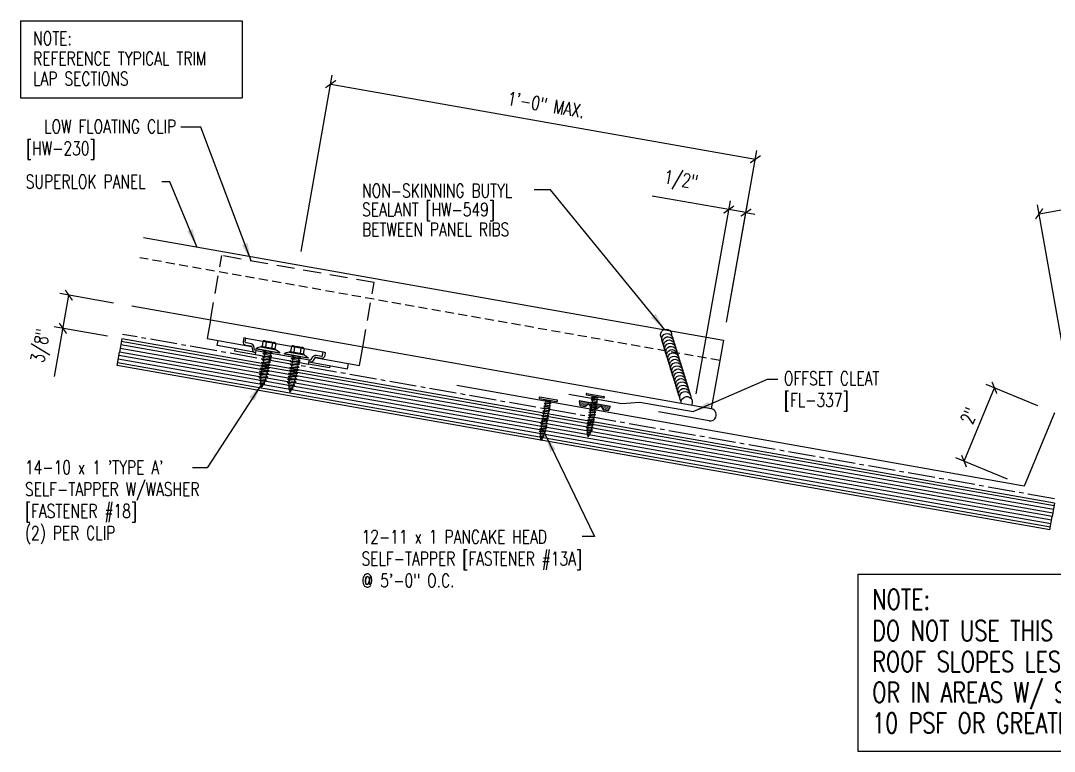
# Model space of a CAD drawing. Header units: inches. Extents: x 3 to 57.8, y 9.6 to 40.3.
# Drawn here: x 3.05 to 31.76, y 9.64 to 29.92 of the extents above; entities that cross this region are included whole.
import ezdxf
from ezdxf.enums import TextEntityAlignment as Align

# ---------------------------------------------------------------- set-up
doc = ezdxf.new("R2010")
doc.units = ezdxf.units.IN
doc.header["$MEASUREMENT"] = 0
for name, pattern in [('CENTER2', [1.125, 0.75, -0.125, 0.125, -0.125]), ('DASH2', [0.1875, 0.125, -0.0625]), ('HIDDEN', [0.375, 0.25, -0.125])]:
    doc.linetypes.add(name, pattern=pattern)
for name, color, linetype in [('BARRIER', 253, 'CENTER2'), ('clip', 5, 'Continuous'), ('DIM', 2, 'Continuous'), ('FASTENER', 9, 'Continuous'), ('PANEL', 11, 'Continuous'), ('SEALANT', 8, 'Continuous'), ('TAPE', 8, 'Continuous'), ('TEXT', 2, 'Continuous'), ('TRIM', 6, 'Continuous'), ('wood', 3, 'Continuous')]:
    doc.layers.add(name, color=color, linetype=linetype)
doc.styles.add('TEXT', font='SIMPLEX', dxfattribs={"width": 0.75, "height": 6})
doc.styles.add('TEXT1', font='ROMANS.shx', dxfattribs={"width": 0.75, "height": 0.375})
doc.dimstyles.new('DETAIL', dxfattribs={"dimscale": 4, "dimtxt": 0.375, "dimasz": 0.0625, "dimexe": 0.0625, "dimexo": 0.125, "dimgap": 0.0625, "dimtad": 1, "dimdec": 4, "dimzin": 3, "dimdsep": 46, "dimlunit": 4, "dimtxsty": 'TEXT1', "dimblk": 'ARCHTICK', "dimcen": 0.0625, "dimclrd": 7, "dimclre": 7, "dimclrt": 2, "dimadec": 0, "dimazin": 0, "dimtfac": 0.59375, "dimtdec": 4, "dimtmove": 0, "dimatfit": 3, "dimfxl": 0, "dimfrac": 2, "dimtolj": 1, "dimtzin": 3, "dimarcsym": 0})
doc.dimstyles.new('DETAIL$7', dxfattribs={"dimscale": 4, "dimtxt": 6, "dimasz": 0.125, "dimexe": 0.0625, "dimexo": 0.125, "dimgap": 0.0625, "dimtad": 1, "dimdec": 5, "dimzin": 3, "dimdsep": 46, "dimlunit": 4, "dimtxsty": 'TEXT', "dimblk": 'ARCHTICK', "dimcen": 0.0625, "dimclrd": 7, "dimclre": 7, "dimclrt": 2, "dimadec": 0, "dimazin": 0, "dimtfac": 0.666667, "dimtdec": 5, "dimtmove": 0, "dimatfit": 3, "dimfxl": 0, "dimfrac": 2, "dimtolj": 1, "dimtzin": 3, "dimarcsym": 0})

# ---------------------------------------------------------------- blocks, each defined once
blk = doc.blocks.new('_ArchTick')
at = {"color": 0, "linetype": 'ByBlock', "const_width": 0.15}
blk.add_lwpolyline([(-0.5, -0.5), (0.5, 0.5)], dxfattribs=at)
blk = doc.blocks.new('*D10')
at = {"layer": 'DEFPOINTS', "color": 0}
for p in [(23.454, 26.075), (10.749, 23.023), (22.566, 21.054)]:
    blk.add_point(p, dxfattribs=at)
at = {"layer": 'DIM', "color": 7, "lineweight": -2}
for p, q in [((10.836, 23.515), (11.703, 28.409)), ((11.659, 28.162), (23.454, 26.075)), ((22.653, 21.547), (23.498, 26.321))]:
    blk.add_line(p, q, dxfattribs=at)
at = {"layer": 'DIM', "color": 7, "lineweight": -2, "xscale": 0.25, "yscale": 0.25, "zscale": 0.25}
for p, rotation in [((11.659, 28.162), 169.9637565320745), ((23.454, 26.075), 349.9637565320745)]:
    blk.add_blockref('_ArchTick', p, dxfattribs=dict(at, rotation=rotation))
at = {"layer": 'DIM', "color": 2, "insert": (17.639, 27.585), "char_height": 0.375, "attachment_point": 5, "rotation": 349.9638, "style": 'TEXT1'}
blk.add_mtext('\\A1;1\'-0" MAX.', dxfattribs=at)
blk = doc.blocks.new('*D11')
at = {"layer": 'DEFPOINTS', "color": 0}
for p in [(23.192, 24.592), (22.566, 21.054), (21.722, 19.066)]:
    blk.add_point(p, dxfattribs=at)
at = {"layer": 'DIM', "color": 7, "lineweight": -2}
for p, q in [((22.715, 24.676), (20.587, 25.053)), ((21.809, 19.558), (22.759, 24.922)), ((22.653, 21.547), (23.235, 24.838)), ((23.192, 24.592), (22.715, 24.676)), ((23.192, 24.592), (23.438, 24.548))]:
    blk.add_line(p, q, dxfattribs=at)
at = {"layer": 'DIM', "color": 7, "lineweight": -2, "xscale": 0.25, "yscale": 0.25, "zscale": 0.25}
for p, rotation in [((22.715, 24.676), 349.9637565320745), ((23.192, 24.592), 169.9637565320745)]:
    blk.add_blockref('_ArchTick', p, dxfattribs=dict(at, rotation=rotation))
at = {"layer": 'DIM', "color": 2, "insert": (21.375, 25.457), "char_height": 0.375, "attachment_point": 5, "rotation": 349.9638, "style": 'TEXT1'}
blk.add_mtext('\\A1;1/2"', dxfattribs=at)
blk = doc.blocks.new('*D12')
at = {"layer": 'DEFPOINTS', "color": 0}
for p in [(40.072, 26.106), (40.965, 21.063), (32.685, 16.94)]:
    blk.add_point(p, dxfattribs=at)
at = {"layer": 'DIM', "color": 7, "lineweight": -2}
for p, q in [((40.878, 21.555), (40.029, 26.352)), ((31.336, 24.56), (40.072, 26.106)), ((32.597, 17.432), (31.292, 24.806))]:
    blk.add_line(p, q, dxfattribs=at)
at = {"layer": 'DIM', "color": 7, "lineweight": -2, "xscale": 0.25, "yscale": 0.25, "zscale": 0.25}
for p, rotation in [((40.072, 26.106), 10.03624346792545), ((31.336, 24.56), 190.0362434679255)]:
    blk.add_blockref('_ArchTick', p, dxfattribs=dict(at, rotation=rotation))
at = {"layer": 'DIM', "color": 2, "insert": (35.622, 25.799), "char_height": 0.375, "attachment_point": 5, "rotation": 10.0362, "style": 'TEXT1'}
blk.add_mtext('\\A1;9"', dxfattribs=at)
blk = doc.blocks.new('st10')
at = {"layer": 'FASTENER'}
for p, q in [((-0.135, 0.302), (0.135, 0.302)), ((-0.217, 0.114), (-0.326, 0.059)), ((-0.326, 0.059), (-0.326, 0.049)), ((-0.326, 0.049), (0.326, 0.049)), ((-0.217, 0.114), (0.217, 0.114)), ((-0.193, 0.137), (0.193, 0.137)), ((-0.193, 0.119), (0.193, 0.119)), ((-0.181, 0.276), (-0.181, 0.137)), ((-0.181, 0.137), (0.181, 0.137)), ((-0.129, 0.035), (-0.124, 0.037)), ((-0.096, 0.017), (-0.129, 0.035)), ((-0.129, -0.049), (0.096, 0.015)), ((-0.124, 0.037), (-0.08, 0.037)), ((-0.096, 0.017), (-0.025, 0.037)), ((-0.089, 0.276), (-0.089, 0.137)), ((-0.08, 0.037), (0.08, 0.037)), ((-0.08, 0.021), (-0.08, -0.035)), ((0.08, 0.037), (0.08, 0.011)), ((0.089, 0.276), (0.089, 0.137)), ((0.129, -0.003), (0.096, 0.015)), ((0.181, 0.276), (0.181, 0.137)), ((0.217, 0.114), (0.326, 0.059)), ((0.326, 0.059), (0.326, 0.049)), ((-0.096, -0.068), (-0.129, -0.049)), ((-0.129, -0.134), (0.096, -0.069)), ((-0.096, -0.152), (-0.129, -0.134)), ((-0.129, -0.218), (0.096, -0.154)), ((-0.096, -0.237), (-0.129, -0.218)), ((-0.129, -0.303), (0.096, -0.238)), ((-0.096, -0.068), (0.129, -0.004)), ((-0.096, -0.152), (0.129, -0.088)), ((-0.096, -0.237), (0.129, -0.172)), ((-0.096, -0.321), (0.129, -0.257)), ((-0.08, -0.063), (-0.08, -0.12)), ((-0.08, -0.148), (-0.08, -0.204)), ((-0.08, -0.232), (-0.08, -0.288)), ((0.08, -0.016), (0.08, -0.074)), ((0.08, -0.102), (0.08, -0.158)), ((0.08, -0.186), (0.08, -0.243)), ((0.08, -0.27), (0.08, -0.327)), ((0.129, -0.088), (0.096, -0.069)), ((0.129, -0.172), (0.096, -0.154)), ((0.129, -0.257), (0.096, -0.238)), ((-0.096, -0.321), (-0.129, -0.303)), ((-0.129, -0.387), (0.096, -0.323)), ((-0.096, -0.406), (-0.129, -0.387)), ((-0.129, -0.471), (0.096, -0.407)), ((-0.096, -0.49), (-0.129, -0.471)), ((-0.129, -0.556), (0.096, -0.491)), ((-0.096, -0.575), (-0.129, -0.556)), ((-0.096, -0.406), (0.129, -0.341)), ((-0.096, -0.49), (0.129, -0.426)), ((-0.096, -0.575), (0.129, -0.51)), ((-0.08, -0.317), (-0.08, -0.373)), ((-0.08, -0.401), (-0.08, -0.457)), ((-0.08, -0.485), (-0.08, -0.542)), ((-0.08, -0.57), (-0.08, -0.626)), ((0.08, -0.355), (0.08, -0.412)), ((0.08, -0.44), (0.08, -0.496)), ((0.08, -0.524), (0.08, -0.58)), ((0.129, -0.341), (0.096, -0.323)), ((0.129, -0.426), (0.096, -0.407)), ((0.129, -0.51), (0.096, -0.491)), ((-0.129, -0.64), (0.096, -0.576)), ((-0.096, -0.659), (-0.129, -0.64)), ((-0.121, -0.722), (0.092, -0.662)), ((-0.088, -0.741), (-0.121, -0.722)), ((-0.096, -0.659), (0.129, -0.595)), ((-0.095, -0.799), (0.071, -0.752)), ((-0.061, -0.818), (-0.095, -0.799)), ((-0.088, -0.741), (0.125, -0.68)), ((-0.063, -0.877), (0.034, -0.847)), ((-0.061, -0.818), (0.104, -0.771)), ((0.068, -0.866), (0.034, -0.847)), ((0.104, -0.771), (0.071, -0.752)), ((0.125, -0.68), (0.092, -0.662)), ((0.129, -0.595), (0.096, -0.576)), ((-0.029, -0.895), (-0.063, -0.877)), ((-0.029, -0.895), (0.068, -0.866))]:
    blk.add_line(p, q, dxfattribs=at)
blk.add_lwpolyline([(-0.331, 0.037), (-0.331, 0.049), (0.331, 0.049), (0.331, 0.037)], close=True, dxfattribs=at)
for centre, radius, start, end in [((-0.135, 0.25), 0.0527, 29.8754, 150.1246), ((0, 0.138), 0.164, 56.9974, 123.0026), ((0.135, 0.25), 0.0527, 29.8754, 150.1246), ((-0.193, 0.128), 0.00894, 90, 270), ((0.193, 0.128), 0.00894, 270, 90), ((0.676, -0.642), 0.757, 180.9696, 185.1765), ((0.676, -0.642), 0.757, 187.255, 191.3837), ((0.676, -0.642), 0.757, 193.4363, 197.6723), ((-0.676, -0.642), 0.757, 343.5473, 349.3968), ((-0.676, -0.642), 0.757, 351.6648, 356.0901), ((-0.676, -0.642), 0.757, 358.2537, 2.5109), ((0.676, -0.642), 0.757, 199.1495, 206.7351), ((-0.676, -0.642), 0.757, 333.2649, 342.2085)]:
    blk.add_arc(centre, radius, start, end, dxfattribs=at)
blk = doc.blocks.new('*X3')
at = {"color": 0}
for p, q in [((-0.434, 0.135), (-0.434, 0.135)), ((-0.434, 0.123), (-0.434, 0.123)), ((-0.422, 0.141), (-0.422, 0.141)), ((-0.422, 0.129), (-0.422, 0.129)), ((-0.422, 0.117), (-0.422, 0.117)), ((-0.422, 0.105), (-0.422, 0.105)), ((-0.422, 0.094), (-0.422, 0.094)), ((-0.422, 0.082), (-0.422, 0.082)), ((-0.41, 0.135), (-0.41, 0.135)), ((-0.41, 0.123), (-0.41, 0.123)), ((-0.41, 0.111), (-0.41, 0.111)), ((-0.41, 0.1), (-0.41, 0.1)), ((-0.41, 0.088), (-0.41, 0.088)), ((-0.41, 0.076), (-0.41, 0.076)), ((-0.41, 0.064), (-0.41, 0.064)), ((-0.41, 0.053), (-0.41, 0.053)), ((-0.41, 0.041), (-0.41, 0.041)), ((-0.398, 0.141), (-0.398, 0.141)), ((-0.398, 0.129), (-0.398, 0.129)), ((-0.398, 0.117), (-0.398, 0.117)), ((-0.398, 0.105), (-0.398, 0.105)), ((-0.398, 0.094), (-0.398, 0.094)), ((-0.398, 0.082), (-0.398, 0.082)), ((-0.398, 0.07), (-0.398, 0.07)), ((-0.398, 0.059), (-0.398, 0.059)), ((-0.398, 0.047), (-0.398, 0.047)), ((-0.398, 0.035), (-0.398, 0.035)), ((-0.398, 0.023), (-0.398, 0.023)), ((-0.387, 0.135), (-0.387, 0.135)), ((-0.387, 0.123), (-0.387, 0.123)), ((-0.387, 0.111), (-0.387, 0.111)), ((-0.387, 0.1), (-0.387, 0.1)), ((-0.387, 0.088), (-0.387, 0.088)), ((-0.387, 0.076), (-0.387, 0.076)), ((-0.387, 0.064), (-0.387, 0.064)), ((-0.387, 0.053), (-0.387, 0.053)), ((-0.387, 0.041), (-0.387, 0.041)), ((-0.387, 0.029), (-0.387, 0.029)), ((-0.375, 0.141), (-0.375, 0.141)), ((-0.375, 0.129), (-0.375, 0.129)), ((-0.375, 0.117), (-0.375, 0.117)), ((-0.375, 0.105), (-0.375, 0.105)), ((-0.375, 0.094), (-0.375, 0.094)), ((-0.375, 0.082), (-0.375, 0.082)), ((-0.375, 0.07), (-0.375, 0.07)), ((-0.375, 0.059), (-0.375, 0.059)), ((-0.375, 0.047), (-0.375, 0.047)), ((-0.375, 0.035), (-0.375, 0.035)), ((-0.375, 0.023), (-0.375, 0.023)), ((-0.363, 0.135), (-0.363, 0.135)), ((-0.363, 0.123), (-0.363, 0.123)), ((-0.363, 0.111), (-0.363, 0.111)), ((-0.363, 0.1), (-0.363, 0.1)), ((-0.363, 0.088), (-0.363, 0.088)), ((-0.363, 0.076), (-0.363, 0.076)), ((-0.363, 0.064), (-0.363, 0.064)), ((-0.363, 0.053), (-0.363, 0.053)), ((-0.363, 0.041), (-0.363, 0.041)), ((-0.363, 0.029), (-0.363, 0.029)), ((-0.352, 0.141), (-0.352, 0.141)), ((-0.352, 0.129), (-0.352, 0.129)), ((-0.352, 0.117), (-0.352, 0.117)), ((-0.352, 0.105), (-0.352, 0.105)), ((-0.352, 0.094), (-0.352, 0.094)), ((-0.352, 0.082), (-0.352, 0.082)), ((-0.352, 0.07), (-0.352, 0.07)), ((-0.352, 0.059), (-0.352, 0.059)), ((-0.352, 0.047), (-0.352, 0.047)), ((-0.352, 0.035), (-0.352, 0.035)), ((-0.352, 0.023), (-0.352, 0.023)), ((-0.34, 0.135), (-0.34, 0.135)), ((-0.34, 0.123), (-0.34, 0.123)), ((-0.34, 0.111), (-0.34, 0.111)), ((-0.34, 0.1), (-0.34, 0.1)), ((-0.34, 0.088), (-0.34, 0.088)), ((-0.34, 0.076), (-0.34, 0.076)), ((-0.34, 0.064), (-0.34, 0.064)), ((-0.34, 0.053), (-0.34, 0.053)), ((-0.34, 0.041), (-0.34, 0.041)), ((-0.34, 0.029), (-0.34, 0.029)), ((-0.328, 0.141), (-0.328, 0.141)), ((-0.328, 0.129), (-0.328, 0.129)), ((-0.328, 0.117), (-0.328, 0.117)), ((-0.328, 0.105), (-0.328, 0.105)), ((-0.328, 0.094), (-0.328, 0.094)), ((-0.328, 0.082), (-0.328, 0.082)), ((-0.328, 0.07), (-0.328, 0.07)), ((-0.328, 0.059), (-0.328, 0.059)), ((-0.328, 0.047), (-0.328, 0.047)), ((-0.328, 0.035), (-0.328, 0.035)), ((-0.328, 0.023), (-0.328, 0.023)), ((-0.316, 0.135), (-0.316, 0.135)), ((-0.316, 0.123), (-0.316, 0.123)), ((-0.316, 0.111), (-0.316, 0.111)), ((-0.316, 0.1), (-0.316, 0.1)), ((-0.316, 0.088), (-0.316, 0.088)), ((-0.316, 0.076), (-0.316, 0.076)), ((-0.316, 0.064), (-0.316, 0.064)), ((-0.316, 0.053), (-0.316, 0.053)), ((-0.316, 0.041), (-0.316, 0.041)), ((-0.316, 0.029), (-0.316, 0.029)), ((-0.305, 0.141), (-0.305, 0.141)), ((-0.305, 0.129), (-0.305, 0.129)), ((-0.305, 0.117), (-0.305, 0.117)), ((-0.305, 0.105), (-0.305, 0.105)), ((-0.305, 0.094), (-0.305, 0.094)), ((-0.305, 0.082), (-0.305, 0.082)), ((-0.305, 0.07), (-0.305, 0.07)), ((-0.305, 0.059), (-0.305, 0.059)), ((-0.305, 0.047), (-0.305, 0.047)), ((-0.305, 0.035), (-0.305, 0.035)), ((-0.305, 0.023), (-0.305, 0.023)), ((-0.293, 0.135), (-0.293, 0.135)), ((-0.293, 0.123), (-0.293, 0.123)), ((-0.293, 0.111), (-0.293, 0.111)), ((-0.293, 0.1), (-0.293, 0.1)), ((-0.293, 0.088), (-0.293, 0.088)), ((-0.293, 0.076), (-0.293, 0.076)), ((-0.293, 0.064), (-0.293, 0.064)), ((-0.293, 0.053), (-0.293, 0.053)), ((-0.293, 0.041), (-0.293, 0.041)), ((-0.293, 0.029), (-0.293, 0.029)), ((-0.281, 0.141), (-0.281, 0.141)), ((-0.281, 0.129), (-0.281, 0.129)), ((-0.281, 0.117), (-0.281, 0.117)), ((-0.281, 0.105), (-0.281, 0.105)), ((-0.281, 0.094), (-0.281, 0.094)), ((-0.281, 0.082), (-0.281, 0.082)), ((-0.281, 0.07), (-0.281, 0.07)), ((-0.281, 0.059), (-0.281, 0.059)), ((-0.281, 0.047), (-0.281, 0.047)), ((-0.281, 0.035), (-0.281, 0.035)), ((-0.281, 0.023), (-0.281, 0.023)), ((-0.27, 0.135), (-0.27, 0.135)), ((-0.27, 0.123), (-0.27, 0.123)), ((-0.27, 0.111), (-0.27, 0.111)), ((-0.27, 0.1), (-0.27, 0.1)), ((-0.27, 0.088), (-0.27, 0.088)), ((-0.27, 0.076), (-0.27, 0.076)), ((-0.27, 0.064), (-0.27, 0.064)), ((-0.27, 0.053), (-0.27, 0.053)), ((-0.27, 0.041), (-0.27, 0.041)), ((-0.27, 0.029), (-0.27, 0.029)), ((-0.258, 0.141), (-0.258, 0.141)), ((-0.258, 0.129), (-0.258, 0.129)), ((-0.258, 0.117), (-0.258, 0.117)), ((-0.258, 0.105), (-0.258, 0.105)), ((-0.258, 0.094), (-0.258, 0.094)), ((-0.258, 0.082), (-0.258, 0.082)), ((-0.258, 0.07), (-0.258, 0.07)), ((-0.258, 0.059), (-0.258, 0.059)), ((-0.258, 0.047), (-0.258, 0.047)), ((-0.258, 0.035), (-0.258, 0.035)), ((-0.258, 0.023), (-0.258, 0.023)), ((-0.246, 0.135), (-0.246, 0.135)), ((-0.246, 0.123), (-0.246, 0.123)), ((-0.246, 0.111), (-0.246, 0.111)), ((-0.246, 0.1), (-0.246, 0.1)), ((-0.246, 0.088), (-0.246, 0.088)), ((-0.246, 0.076), (-0.246, 0.076)), ((-0.246, 0.064), (-0.246, 0.064)), ((-0.246, 0.053), (-0.246, 0.053)), ((-0.246, 0.041), (-0.246, 0.041)), ((-0.234, 0.141), (-0.234, 0.141)), ((-0.234, 0.129), (-0.234, 0.129)), ((-0.234, 0.117), (-0.234, 0.117)), ((-0.234, 0.105), (-0.234, 0.105)), ((-0.234, 0.094), (-0.234, 0.094)), ((-0.234, 0.082), (-0.234, 0.082)), ((-0.234, 0.07), (-0.234, 0.07)), ((-0.234, 0.059), (-0.234, 0.059)), ((-0.234, 0.047), (-0.234, 0.047)), ((-0.223, 0.135), (-0.223, 0.135)), ((-0.223, 0.123), (-0.223, 0.123)), ((-0.223, 0.111), (-0.223, 0.111)), ((-0.223, 0.1), (-0.223, 0.1)), ((-0.223, 0.088), (-0.223, 0.088)), ((-0.223, 0.076), (-0.223, 0.076)), ((-0.223, 0.064), (-0.223, 0.064)), ((-0.211, 0.141), (-0.211, 0.141)), ((-0.211, 0.129), (-0.211, 0.129)), ((-0.211, 0.117), (-0.211, 0.117)), ((-0.211, 0.105), (-0.211, 0.105)), ((-0.211, 0.094), (-0.211, 0.094)), ((-0.211, 0.082), (-0.211, 0.082)), ((-0.211, 0.07), (-0.211, 0.07)), ((-0.199, 0.135), (-0.199, 0.135)), ((-0.199, 0.123), (-0.199, 0.123)), ((-0.199, 0.111), (-0.199, 0.111)), ((-0.199, 0.1), (-0.199, 0.1)), ((-0.199, 0.088), (-0.199, 0.088)), ((-0.188, 0.141), (-0.188, 0.141)), ((-0.188, 0.129), (-0.188, 0.129)), ((-0.188, 0.117), (-0.188, 0.117)), ((-0.188, 0.105), (-0.188, 0.105)), ((-0.188, 0.094), (-0.188, 0.094)), ((-0.176, 0.135), (-0.176, 0.135)), ((-0.176, 0.123), (-0.176, 0.123)), ((-0.176, 0.111), (-0.176, 0.111)), ((-0.164, 0.141), (-0.164, 0.141)), ((-0.164, 0.129), (-0.164, 0.129)), ((-0.164, 0.117), (-0.164, 0.117)), ((-0.164, 0.105), (-0.164, 0.105)), ((-0.152, 0.135), (-0.152, 0.135)), ((-0.152, 0.123), (-0.152, 0.123)), ((-0.152, 0.111), (-0.152, 0.111)), ((-0.152, 0.1), (-0.152, 0.1)), ((-0.141, 0.141), (-0.141, 0.141)), ((-0.141, 0.129), (-0.141, 0.129)), ((-0.141, 0.117), (-0.141, 0.117)), ((-0.141, 0.105), (-0.141, 0.105)), ((-0.141, 0.094), (-0.141, 0.094)), ((-0.141, 0.082), (-0.141, 0.082)), ((-0.129, 0.135), (-0.129, 0.135)), ((-0.129, 0.123), (-0.129, 0.123)), ((-0.129, 0.111), (-0.129, 0.111)), ((-0.129, 0.1), (-0.129, 0.1)), ((-0.129, 0.088), (-0.129, 0.088)), ((-0.129, 0.076), (-0.129, 0.076)), ((-0.117, 0.141), (-0.117, 0.141)), ((-0.117, 0.129), (-0.117, 0.129)), ((-0.117, 0.117), (-0.117, 0.117)), ((-0.117, 0.105), (-0.117, 0.105)), ((-0.117, 0.094), (-0.117, 0.094)), ((-0.117, 0.082), (-0.117, 0.082)), ((-0.117, 0.07), (-0.117, 0.07)), ((-0.117, 0.059), (-0.117, 0.059)), ((-0.105, 0.135), (-0.105, 0.135)), ((-0.105, 0.123), (-0.105, 0.123)), ((-0.105, 0.111), (-0.105, 0.111)), ((-0.105, 0.1), (-0.105, 0.1)), ((-0.105, 0.088), (-0.105, 0.088)), ((-0.105, 0.076), (-0.105, 0.076)), ((-0.105, 0.064), (-0.105, 0.064)), ((-0.105, 0.053), (-0.105, 0.053)), ((-0.094, 0.141), (-0.094, 0.141)), ((-0.094, 0.129), (-0.094, 0.129)), ((-0.094, 0.117), (-0.094, 0.117)), ((-0.094, 0.105), (-0.094, 0.105)), ((-0.094, 0.094), (-0.094, 0.094)), ((-0.094, 0.082), (-0.094, 0.082)), ((-0.094, 0.07), (-0.094, 0.07)), ((-0.094, 0.059), (-0.094, 0.059)), ((-0.094, 0.047), (-0.094, 0.047)), ((-0.094, 0.035), (-0.094, 0.035)), ((-0.082, 0.135), (-0.082, 0.135)), ((-0.082, 0.123), (-0.082, 0.123)), ((-0.082, 0.111), (-0.082, 0.111)), ((-0.082, 0.1), (-0.082, 0.1)), ((-0.082, 0.088), (-0.082, 0.088)), ((-0.082, 0.076), (-0.082, 0.076)), ((-0.082, 0.064), (-0.082, 0.064)), ((-0.082, 0.053), (-0.082, 0.053)), ((-0.082, 0.041), (-0.082, 0.041)), ((-0.082, 0.029), (-0.082, 0.029)), ((-0.07, 0.141), (-0.07, 0.141)), ((-0.07, 0.129), (-0.07, 0.129)), ((-0.07, 0.117), (-0.07, 0.117)), ((-0.07, 0.105), (-0.07, 0.105)), ((-0.07, 0.094), (-0.07, 0.094)), ((-0.07, 0.082), (-0.07, 0.082)), ((-0.07, 0.07), (-0.07, 0.07)), ((-0.07, 0.059), (-0.07, 0.059)), ((-0.07, 0.047), (-0.07, 0.047)), ((-0.07, 0.035), (-0.07, 0.035)), ((-0.07, 0.023), (-0.07, 0.023)), ((-0.059, 0.135), (-0.059, 0.135)), ((-0.059, 0.123), (-0.059, 0.123)), ((-0.059, 0.111), (-0.059, 0.111)), ((-0.059, 0.1), (-0.059, 0.1)), ((-0.059, 0.088), (-0.059, 0.088)), ((-0.059, 0.076), (-0.059, 0.076)), ((-0.059, 0.064), (-0.059, 0.064)), ((-0.059, 0.053), (-0.059, 0.053)), ((-0.059, 0.041), (-0.059, 0.041)), ((-0.059, 0.029), (-0.059, 0.029)), ((-0.047, 0.141), (-0.047, 0.141)), ((-0.047, 0.129), (-0.047, 0.129)), ((-0.047, 0.117), (-0.047, 0.117)), ((-0.047, 0.105), (-0.047, 0.105)), ((-0.047, 0.094), (-0.047, 0.094)), ((-0.047, 0.082), (-0.047, 0.082)), ((-0.047, 0.07), (-0.047, 0.07)), ((-0.047, 0.059), (-0.047, 0.059)), ((-0.047, 0.047), (-0.047, 0.047)), ((-0.047, 0.035), (-0.047, 0.035)), ((-0.047, 0.023), (-0.047, 0.023)), ((-0.035, 0.135), (-0.035, 0.135)), ((-0.035, 0.123), (-0.035, 0.123)), ((-0.035, 0.111), (-0.035, 0.111)), ((-0.035, 0.1), (-0.035, 0.1)), ((-0.035, 0.088), (-0.035, 0.088)), ((-0.035, 0.076), (-0.035, 0.076)), ((-0.035, 0.064), (-0.035, 0.064)), ((-0.035, 0.053), (-0.035, 0.053)), ((-0.035, 0.041), (-0.035, 0.041)), ((-0.035, 0.029), (-0.035, 0.029)), ((-0.023, 0.141), (-0.023, 0.141)), ((-0.023, 0.129), (-0.023, 0.129)), ((-0.023, 0.117), (-0.023, 0.117)), ((-0.023, 0.105), (-0.023, 0.105)), ((-0.023, 0.094), (-0.023, 0.094)), ((-0.023, 0.082), (-0.023, 0.082)), ((-0.023, 0.07), (-0.023, 0.07)), ((-0.023, 0.059), (-0.023, 0.059)), ((-0.023, 0.047), (-0.023, 0.047)), ((-0.023, 0.035), (-0.023, 0.035)), ((-0.023, 0.023), (-0.023, 0.023)), ((-0.012, 0.135), (-0.012, 0.135)), ((-0.012, 0.123), (-0.012, 0.123)), ((-0.012, 0.111), (-0.012, 0.111)), ((-0.012, 0.1), (-0.012, 0.1)), ((-0.012, 0.088), (-0.012, 0.088)), ((-0.012, 0.076), (-0.012, 0.076)), ((-0.012, 0.064), (-0.012, 0.064)), ((-0.012, 0.053), (-0.012, 0.053)), ((-0.012, 0.041), (-0.012, 0.041)), ((-0.012, 0.029), (-0.012, 0.029)), ((0, 0.141), (0, 0.141)), ((0, 0.129), (0, 0.129)), ((0, 0.117), (0, 0.117)), ((0, 0.105), (0, 0.105)), ((0, 0.094), (0, 0.094)), ((0, 0.082), (0, 0.082)), ((0, 0.07), (0, 0.07)), ((0, 0.059), (0, 0.059)), ((0, 0.047), (0, 0.047)), ((0, 0.035), (0, 0.035)), ((0, 0.023), (0, 0.023)), ((0.012, 0.135), (0.012, 0.135)), ((0.012, 0.123), (0.012, 0.123)), ((0.012, 0.111), (0.012, 0.111)), ((0.012, 0.1), (0.012, 0.1)), ((0.012, 0.088), (0.012, 0.088)), ((0.012, 0.076), (0.012, 0.076)), ((0.012, 0.064), (0.012, 0.064)), ((0.012, 0.053), (0.012, 0.053)), ((0.012, 0.041), (0.012, 0.041)), ((0.012, 0.029), (0.012, 0.029)), ((0.023, 0.141), (0.023, 0.141)), ((0.023, 0.129), (0.023, 0.129)), ((0.023, 0.117), (0.023, 0.117)), ((0.023, 0.105), (0.023, 0.105)), ((0.023, 0.094), (0.023, 0.094)), ((0.023, 0.082), (0.023, 0.082)), ((0.023, 0.07), (0.023, 0.07)), ((0.023, 0.059), (0.023, 0.059)), ((0.023, 0.047), (0.023, 0.047)), ((0.023, 0.035), (0.023, 0.035)), ((0.023, 0.023), (0.023, 0.023)), ((0.035, 0.135), (0.035, 0.135)), ((0.035, 0.123), (0.035, 0.123)), ((0.035, 0.111), (0.035, 0.111)), ((0.035, 0.1), (0.035, 0.1)), ((0.035, 0.088), (0.035, 0.088)), ((0.035, 0.076), (0.035, 0.076)), ((0.035, 0.064), (0.035, 0.064)), ((0.035, 0.053), (0.035, 0.053)), ((0.035, 0.041), (0.035, 0.041)), ((0.035, 0.029), (0.035, 0.029)), ((0.047, 0.141), (0.047, 0.141)), ((0.047, 0.129), (0.047, 0.129)), ((0.047, 0.117), (0.047, 0.117)), ((0.047, 0.105), (0.047, 0.105)), ((0.047, 0.094), (0.047, 0.094)), ((0.047, 0.082), (0.047, 0.082)), ((0.047, 0.07), (0.047, 0.07)), ((0.047, 0.059), (0.047, 0.059)), ((0.047, 0.047), (0.047, 0.047)), ((0.047, 0.035), (0.047, 0.035)), ((0.047, 0.023), (0.047, 0.023)), ((0.059, 0.135), (0.059, 0.135)), ((0.059, 0.123), (0.059, 0.123)), ((0.059, 0.111), (0.059, 0.111)), ((0.059, 0.1), (0.059, 0.1)), ((0.059, 0.088), (0.059, 0.088)), ((0.059, 0.076), (0.059, 0.076)), ((0.059, 0.064), (0.059, 0.064)), ((0.059, 0.053), (0.059, 0.053)), ((0.059, 0.041), (0.059, 0.041)), ((0.059, 0.029), (0.059, 0.029)), ((0.07, 0.141), (0.07, 0.141)), ((0.07, 0.129), (0.07, 0.129)), ((0.07, 0.117), (0.07, 0.117)), ((0.07, 0.105), (0.07, 0.105)), ((0.07, 0.094), (0.07, 0.094)), ((0.07, 0.082), (0.07, 0.082)), ((0.07, 0.07), (0.07, 0.07)), ((0.07, 0.059), (0.07, 0.059)), ((0.07, 0.047), (0.07, 0.047)), ((0.07, 0.035), (0.07, 0.035)), ((0.07, 0.023), (0.07, 0.023)), ((0.082, 0.135), (0.082, 0.135)), ((0.082, 0.123), (0.082, 0.123)), ((0.082, 0.111), (0.082, 0.111)), ((0.082, 0.1), (0.082, 0.1)), ((0.082, 0.088), (0.082, 0.088)), ((0.082, 0.076), (0.082, 0.076)), ((0.082, 0.064), (0.082, 0.064)), ((0.082, 0.053), (0.082, 0.053)), ((0.082, 0.041), (0.082, 0.041)), ((0.082, 0.029), (0.082, 0.029)), ((0.094, 0.141), (0.094, 0.141)), ((0.094, 0.129), (0.094, 0.129)), ((0.094, 0.117), (0.094, 0.117)), ((0.094, 0.105), (0.094, 0.105)), ((0.094, 0.094), (0.094, 0.094)), ((0.094, 0.082), (0.094, 0.082)), ((0.094, 0.07), (0.094, 0.07)), ((0.094, 0.059), (0.094, 0.059)), ((0.094, 0.047), (0.094, 0.047)), ((0.094, 0.035), (0.094, 0.035)), ((0.105, 0.135), (0.105, 0.135)), ((0.105, 0.123), (0.105, 0.123)), ((0.105, 0.111), (0.105, 0.111)), ((0.105, 0.1), (0.105, 0.1)), ((0.105, 0.088), (0.105, 0.088)), ((0.105, 0.076), (0.105, 0.076)), ((0.105, 0.064), (0.105, 0.064)), ((0.105, 0.053), (0.105, 0.053)), ((0.117, 0.141), (0.117, 0.141)), ((0.117, 0.129), (0.117, 0.129)), ((0.117, 0.117), (0.117, 0.117)), ((0.117, 0.105), (0.117, 0.105)), ((0.117, 0.094), (0.117, 0.094)), ((0.117, 0.082), (0.117, 0.082)), ((0.117, 0.07), (0.117, 0.07)), ((0.117, 0.059), (0.117, 0.059)), ((0.129, 0.135), (0.129, 0.135)), ((0.129, 0.123), (0.129, 0.123)), ((0.129, 0.111), (0.129, 0.111)), ((0.129, 0.1), (0.129, 0.1)), ((0.129, 0.088), (0.129, 0.088)), ((0.129, 0.076), (0.129, 0.076)), ((0.141, 0.141), (0.141, 0.141)), ((0.141, 0.129), (0.141, 0.129)), ((0.141, 0.117), (0.141, 0.117)), ((0.141, 0.105), (0.141, 0.105)), ((0.141, 0.094), (0.141, 0.094)), ((0.141, 0.082), (0.141, 0.082)), ((0.152, 0.135), (0.152, 0.135)), ((0.152, 0.123), (0.152, 0.123)), ((0.152, 0.111), (0.152, 0.111)), ((0.152, 0.1), (0.152, 0.1)), ((0.164, 0.141), (0.164, 0.141)), ((0.164, 0.129), (0.164, 0.129)), ((0.164, 0.117), (0.164, 0.117)), ((0.164, 0.105), (0.164, 0.105)), ((0.176, 0.135), (0.176, 0.135)), ((0.176, 0.123), (0.176, 0.123)), ((0.176, 0.111), (0.176, 0.111)), ((0.188, 0.141), (0.188, 0.141)), ((0.188, 0.129), (0.188, 0.129)), ((0.188, 0.117), (0.188, 0.117)), ((0.188, 0.105), (0.188, 0.105)), ((0.188, 0.094), (0.188, 0.094)), ((0.199, 0.135), (0.199, 0.135)), ((0.199, 0.123), (0.199, 0.123)), ((0.199, 0.111), (0.199, 0.111)), ((0.199, 0.1), (0.199, 0.1)), ((0.199, 0.088), (0.199, 0.088)), ((0.211, 0.141), (0.211, 0.141)), ((0.211, 0.129), (0.211, 0.129)), ((0.211, 0.117), (0.211, 0.117)), ((0.211, 0.105), (0.211, 0.105)), ((0.211, 0.094), (0.211, 0.094)), ((0.211, 0.082), (0.211, 0.082)), ((0.211, 0.07), (0.211, 0.07)), ((0.223, 0.135), (0.223, 0.135)), ((0.223, 0.123), (0.223, 0.123)), ((0.223, 0.111), (0.223, 0.111)), ((0.223, 0.1), (0.223, 0.1)), ((0.223, 0.088), (0.223, 0.088)), ((0.223, 0.076), (0.223, 0.076)), ((0.223, 0.064), (0.223, 0.064)), ((0.234, 0.141), (0.234, 0.141)), ((0.234, 0.129), (0.234, 0.129)), ((0.234, 0.117), (0.234, 0.117)), ((0.234, 0.105), (0.234, 0.105)), ((0.234, 0.094), (0.234, 0.094)), ((0.234, 0.082), (0.234, 0.082)), ((0.234, 0.07), (0.234, 0.07)), ((0.234, 0.059), (0.234, 0.059)), ((0.234, 0.047), (0.234, 0.047)), ((0.246, 0.135), (0.246, 0.135)), ((0.246, 0.123), (0.246, 0.123)), ((0.246, 0.111), (0.246, 0.111)), ((0.246, 0.1), (0.246, 0.1)), ((0.246, 0.088), (0.246, 0.088)), ((0.246, 0.076), (0.246, 0.076)), ((0.246, 0.064), (0.246, 0.064)), ((0.246, 0.053), (0.246, 0.053)), ((0.246, 0.041), (0.246, 0.041)), ((0.258, 0.141), (0.258, 0.141)), ((0.258, 0.129), (0.258, 0.129)), ((0.258, 0.117), (0.258, 0.117)), ((0.258, 0.105), (0.258, 0.105)), ((0.258, 0.094), (0.258, 0.094)), ((0.258, 0.082), (0.258, 0.082)), ((0.258, 0.07), (0.258, 0.07)), ((0.258, 0.059), (0.258, 0.059)), ((0.258, 0.047), (0.258, 0.047)), ((0.258, 0.035), (0.258, 0.035)), ((0.258, 0.023), (0.258, 0.023)), ((0.27, 0.135), (0.27, 0.135)), ((0.27, 0.123), (0.27, 0.123)), ((0.27, 0.111), (0.27, 0.111)), ((0.27, 0.1), (0.27, 0.1)), ((0.27, 0.088), (0.27, 0.088)), ((0.27, 0.076), (0.27, 0.076)), ((0.27, 0.064), (0.27, 0.064)), ((0.27, 0.053), (0.27, 0.053)), ((0.27, 0.041), (0.27, 0.041)), ((0.27, 0.029), (0.27, 0.029)), ((0.281, 0.141), (0.281, 0.141)), ((0.281, 0.129), (0.281, 0.129)), ((0.281, 0.117), (0.281, 0.117)), ((0.281, 0.105), (0.281, 0.105)), ((0.281, 0.094), (0.281, 0.094)), ((0.281, 0.082), (0.281, 0.082)), ((0.281, 0.07), (0.281, 0.07)), ((0.281, 0.059), (0.281, 0.059)), ((0.281, 0.047), (0.281, 0.047)), ((0.281, 0.035), (0.281, 0.035)), ((0.281, 0.023), (0.281, 0.023)), ((0.293, 0.135), (0.293, 0.135)), ((0.293, 0.123), (0.293, 0.123)), ((0.293, 0.111), (0.293, 0.111)), ((0.293, 0.1), (0.293, 0.1)), ((0.293, 0.088), (0.293, 0.088)), ((0.293, 0.076), (0.293, 0.076)), ((0.293, 0.064), (0.293, 0.064)), ((0.293, 0.053), (0.293, 0.053)), ((0.293, 0.041), (0.293, 0.041)), ((0.293, 0.029), (0.293, 0.029)), ((0.305, 0.141), (0.305, 0.141)), ((0.305, 0.129), (0.305, 0.129)), ((0.305, 0.117), (0.305, 0.117)), ((0.305, 0.105), (0.305, 0.105)), ((0.305, 0.094), (0.305, 0.094)), ((0.305, 0.082), (0.305, 0.082)), ((0.305, 0.07), (0.305, 0.07)), ((0.305, 0.059), (0.305, 0.059)), ((0.305, 0.047), (0.305, 0.047)), ((0.305, 0.035), (0.305, 0.035)), ((0.305, 0.023), (0.305, 0.023)), ((0.316, 0.135), (0.316, 0.135)), ((0.316, 0.123), (0.316, 0.123)), ((0.316, 0.111), (0.316, 0.111)), ((0.316, 0.1), (0.316, 0.1)), ((0.316, 0.088), (0.316, 0.088)), ((0.316, 0.076), (0.316, 0.076)), ((0.316, 0.064), (0.316, 0.064)), ((0.316, 0.053), (0.316, 0.053)), ((0.316, 0.041), (0.316, 0.041)), ((0.316, 0.029), (0.316, 0.029)), ((0.328, 0.141), (0.328, 0.141)), ((0.328, 0.129), (0.328, 0.129)), ((0.328, 0.117), (0.328, 0.117)), ((0.328, 0.105), (0.328, 0.105)), ((0.328, 0.094), (0.328, 0.094)), ((0.328, 0.082), (0.328, 0.082)), ((0.328, 0.07), (0.328, 0.07)), ((0.328, 0.059), (0.328, 0.059)), ((0.328, 0.047), (0.328, 0.047)), ((0.328, 0.035), (0.328, 0.035)), ((0.328, 0.023), (0.328, 0.023)), ((0.34, 0.135), (0.34, 0.135)), ((0.34, 0.123), (0.34, 0.123)), ((0.34, 0.111), (0.34, 0.111)), ((0.34, 0.1), (0.34, 0.1)), ((0.34, 0.088), (0.34, 0.088)), ((0.34, 0.076), (0.34, 0.076)), ((0.34, 0.064), (0.34, 0.064)), ((0.34, 0.053), (0.34, 0.053)), ((0.34, 0.041), (0.34, 0.041)), ((0.34, 0.029), (0.34, 0.029)), ((0.352, 0.141), (0.352, 0.141)), ((0.352, 0.129), (0.352, 0.129)), ((0.352, 0.117), (0.352, 0.117)), ((0.352, 0.105), (0.352, 0.105)), ((0.352, 0.094), (0.352, 0.094)), ((0.352, 0.082), (0.352, 0.082)), ((0.352, 0.07), (0.352, 0.07)), ((0.352, 0.059), (0.352, 0.059)), ((0.352, 0.047), (0.352, 0.047)), ((0.352, 0.035), (0.352, 0.035)), ((0.352, 0.023), (0.352, 0.023)), ((0.363, 0.135), (0.363, 0.135)), ((0.363, 0.123), (0.363, 0.123)), ((0.363, 0.111), (0.363, 0.111)), ((0.363, 0.1), (0.363, 0.1)), ((0.363, 0.088), (0.363, 0.088)), ((0.363, 0.076), (0.363, 0.076)), ((0.363, 0.064), (0.363, 0.064)), ((0.363, 0.053), (0.363, 0.053)), ((0.363, 0.041), (0.363, 0.041)), ((0.363, 0.029), (0.363, 0.029)), ((0.375, 0.141), (0.375, 0.141)), ((0.375, 0.129), (0.375, 0.129)), ((0.375, 0.117), (0.375, 0.117)), ((0.375, 0.105), (0.375, 0.105)), ((0.375, 0.094), (0.375, 0.094)), ((0.375, 0.082), (0.375, 0.082)), ((0.375, 0.07), (0.375, 0.07)), ((0.375, 0.059), (0.375, 0.059)), ((0.375, 0.047), (0.375, 0.047)), ((0.375, 0.035), (0.375, 0.035)), ((0.375, 0.023), (0.375, 0.023)), ((0.387, 0.135), (0.387, 0.135)), ((0.387, 0.123), (0.387, 0.123)), ((0.387, 0.111), (0.387, 0.111)), ((0.387, 0.1), (0.387, 0.1)), ((0.387, 0.088), (0.387, 0.088)), ((0.387, 0.076), (0.387, 0.076)), ((0.387, 0.064), (0.387, 0.064)), ((0.387, 0.053), (0.387, 0.053)), ((0.387, 0.041), (0.387, 0.041)), ((0.387, 0.029), (0.387, 0.029)), ((0.398, 0.141), (0.398, 0.141)), ((0.398, 0.129), (0.398, 0.129)), ((0.398, 0.117), (0.398, 0.117)), ((0.398, 0.105), (0.398, 0.105)), ((0.398, 0.094), (0.398, 0.094)), ((0.398, 0.082), (0.398, 0.082)), ((0.398, 0.07), (0.398, 0.07)), ((0.398, 0.059), (0.398, 0.059)), ((0.398, 0.047), (0.398, 0.047)), ((0.398, 0.035), (0.398, 0.035)), ((0.398, 0.023), (0.398, 0.023)), ((0.41, 0.135), (0.41, 0.135)), ((0.41, 0.123), (0.41, 0.123)), ((0.41, 0.111), (0.41, 0.111)), ((0.41, 0.1), (0.41, 0.1)), ((0.41, 0.088), (0.41, 0.088)), ((0.41, 0.076), (0.41, 0.076)), ((0.41, 0.064), (0.41, 0.064)), ((0.41, 0.053), (0.41, 0.053)), ((0.41, 0.041), (0.41, 0.041)), ((0.422, 0.141), (0.422, 0.141)), ((0.422, 0.129), (0.422, 0.129)), ((0.422, 0.117), (0.422, 0.117)), ((0.422, 0.105), (0.422, 0.105)), ((0.422, 0.094), (0.422, 0.094)), ((0.422, 0.082), (0.422, 0.082)), ((0.434, 0.135), (0.434, 0.135)), ((0.434, 0.123), (0.434, 0.123))]:
    blk.add_line(p, q, dxfattribs=at)
blk = doc.blocks.new('TRIBEAD')
at = {"layer": 'TAPE', "color": 9}
blk.add_lwpolyline([(-0.403, 0.018), (-0.442, 0.141), (0.442, 0.141), (0.403, 0.018), (0.26, 0.018), (0.17, 0.109), (0.079, 0.018), (0, 0.018), (-0.079, 0.018), (-0.17, 0.109), (-0.26, 0.018)], close=True, dxfattribs=at)
at = {"layer": 'TAPE', "color": 251}
blk.add_blockref('*X3', (0, 0), dxfattribs=at)
blk = doc.blocks.new('st7')
at = {"layer": 'FASTENER'}
for p, q in [((-0.24, 0.082), (0.24, 0.082)), ((-0.24, 0.037), (0.24, 0.037)), ((-0.093, 0.003), (0.027, 0.037)), ((-0.069, -0.011), (-0.093, 0.003)), ((-0.069, -0.011), (0.095, 0.036)), ((-0.057, 0.037), (-0.057, 0.013)), ((0.059, 0.026), (0.059, -0.025)), ((-0.093, -0.069), (0.071, -0.022)), ((-0.069, -0.082), (-0.093, -0.069)), ((-0.093, -0.14), (0.071, -0.093)), ((-0.069, -0.154), (-0.093, -0.14)), ((-0.093, -0.212), (0.071, -0.165)), ((-0.069, -0.225), (-0.093, -0.212)), ((-0.093, -0.283), (0.071, -0.236)), ((-0.069, -0.296), (-0.093, -0.283)), ((-0.069, -0.082), (0.095, -0.036)), ((-0.069, -0.154), (0.095, -0.107)), ((-0.069, -0.225), (0.095, -0.178)), ((-0.069, -0.296), (0.095, -0.25)), ((-0.057, -0.008), (-0.057, -0.059)), ((-0.057, -0.079), (-0.057, -0.13)), ((-0.057, -0.15), (-0.057, -0.201)), ((-0.057, -0.222), (-0.057, -0.273)), ((0.059, -0.046), (0.059, -0.097)), ((0.059, -0.117), (0.059, -0.168)), ((0.059, -0.189), (0.059, -0.239)), ((0.059, -0.26), (0.059, -0.311)), ((0.095, -0.036), (0.071, -0.022)), ((0.095, -0.107), (0.071, -0.093)), ((0.095, -0.178), (0.071, -0.165)), ((0.095, -0.25), (0.071, -0.236)), ((-0.093, -0.354), (0.071, -0.307)), ((-0.069, -0.368), (-0.093, -0.354)), ((-0.093, -0.426), (0.071, -0.379)), ((-0.069, -0.439), (-0.093, -0.426)), ((-0.093, -0.497), (0.071, -0.45)), ((-0.069, -0.511), (-0.093, -0.497)), ((-0.093, -0.568), (0.071, -0.522)), ((-0.069, -0.582), (-0.093, -0.568)), ((-0.069, -0.368), (0.095, -0.321)), ((-0.069, -0.439), (0.095, -0.392)), ((-0.069, -0.511), (0.095, -0.464)), ((-0.069, -0.582), (0.095, -0.535)), ((-0.057, -0.293), (-0.057, -0.344)), ((-0.057, -0.365), (-0.057, -0.415)), ((-0.057, -0.436), (-0.057, -0.487)), ((-0.057, -0.507), (-0.057, -0.558)), ((0.059, -0.331), (0.059, -0.382)), ((0.059, -0.403), (0.059, -0.454)), ((0.059, -0.474), (0.059, -0.525)), ((0.059, -0.545), (0.059, -0.596)), ((0.095, -0.321), (0.071, -0.307)), ((0.095, -0.392), (0.071, -0.379)), ((0.095, -0.464), (0.071, -0.45)), ((0.095, -0.535), (0.071, -0.522)), ((-0.093, -0.64), (0.071, -0.593)), ((-0.069, -0.653), (-0.093, -0.64)), ((-0.093, -0.711), (0.071, -0.664)), ((-0.069, -0.725), (-0.093, -0.711)), ((-0.093, -0.782), (0.071, -0.736)), ((-0.069, -0.796), (-0.093, -0.782)), ((-0.093, -0.854), (0.071, -0.807)), ((-0.069, -0.867), (-0.093, -0.854)), ((-0.069, -0.653), (0.095, -0.606)), ((-0.069, -0.725), (0.095, -0.678)), ((-0.069, -0.796), (0.095, -0.749)), ((-0.069, -0.867), (0.095, -0.821)), ((-0.057, -0.579), (-0.057, -0.629)), ((-0.057, -0.65), (-0.057, -0.701)), ((-0.057, -0.721), (-0.057, -0.772)), ((-0.057, -0.793), (-0.057, -0.844)), ((0.059, -0.617), (0.059, -0.668)), ((0.059, -0.688), (0.059, -0.739)), ((0.059, -0.759), (0.059, -0.81)), ((0.059, -0.831), (0.059, -0.861)), ((0.095, -0.606), (0.071, -0.593)), ((0.095, -0.678), (0.071, -0.664)), ((0.095, -0.749), (0.071, -0.736)), ((0.095, -0.821), (0.071, -0.807)), ((-0.078, -0.921), (0.061, -0.881)), ((-0.054, -0.934), (-0.078, -0.921)), ((-0.058, -0.986), (0.041, -0.958)), ((-0.034, -1), (-0.058, -0.986)), ((-0.054, -0.934), (0.085, -0.895)), ((-0.034, -1), (0.065, -0.972)), ((-0.03, -1.05), (0.006, -1.04)), ((-0.006, -1.063), (-0.03, -1.05)), ((-0.006, -1.063), (0.03, -1.053)), ((0.03, -1.053), (0.006, -1.04)), ((0.065, -0.972), (0.041, -0.958)), ((0.085, -0.895), (0.061, -0.881))]:
    blk.add_line(p, q, dxfattribs=at)
for centre, radius, start, end in [((-0.238, 0.06), 0.0227, 94.6639, 265.3361), ((0.238, 0.06), 0.0227, 274.6639, 85.3361), ((-0.501, -0.853), 0.56, 357.0874, 0.7958), ((0.502, -0.853), 0.56, 181.0834, 186.2136), ((0.502, -0.853), 0.56, 188.2489, 193.282), ((0.502, -0.853), 0.56, 194.889, 200.3099), ((0.502, -0.853), 0.56, 201.1572, 206.3807), ((-0.501, -0.853), 0.56, 333.6193, 338.828), ((-0.501, -0.853), 0.56, 339.4684, 347.2016), ((-0.501, -0.853), 0.56, 348.7524, 354.9475)]:
    blk.add_arc(centre, radius, start, end, dxfattribs=at)
blk = doc.blocks.new('URETHANEATVALLEY')
at = {"layer": 'SEALANT'}
for centre, start, end in [((0.836, 1.957), 314.8322, 190.6294), ((0.836, 1.957), 314.8322, 190.6294), ((0.723, 1.568), 314.8322, 190.6294), ((0.75, 1.657), 314.8322, 190.6294), ((0.778, 1.747), 314.8322, 190.6294), ((0.806, 1.836), 314.8322, 190.6294), ((0.639, 1.299), 314.8322, 190.6294), ((0.667, 1.388), 314.8322, 190.6294), ((0.695, 1.478), 314.8322, 190.6294), ((0.556, 1.03), 314.8322, 190.6294), ((0.583, 1.12), 314.8322, 190.6294), ((0.611, 1.209), 314.8322, 190.6294), ((0.472, 0.762), 314.8322, 190.6294), ((0.5, 0.851), 314.8322, 190.6294), ((0.528, 0.941), 314.8322, 190.6294), ((0.389, 0.493), 314.8322, 190.6294), ((0.416, 0.583), 314.8322, 190.6294), ((0.444, 0.672), 314.8322, 190.6294), ((0.305, 0.225), 314.8322, 190.6294), ((0.333, 0.314), 314.8322, 190.6294), ((0.361, 0.404), 314.8322, 190.6294), ((0.262, 0.086), 355.4776, 204.5224)]:
    blk.add_arc(centre, 0.155, start, end, dxfattribs=at)
blk = doc.blocks.new('dsc-FL-337')
at = {"layer": 'TEXT', "style": 'TEXT1', "width": 0.75}
for s, p in [('OFFSET CLEAT', (0, 0)), ('[FL-337]', (0, -0.6))]:
    blk.add_text(s, height=0.375, dxfattribs=at).set_placement(p)
at = {"layer": 'TEXT', "style": 'TEXT1', "flags": 1}
for tag, p in [('COLOR', (0, -1.2)), ('CALC', (0, -1.2)), ('OPT1', (0, -1.2)), ('OPT2', (0, -1.2)), ('OPT3', (0, -1.2)), ('GAGE', (0, -1.2)), ('SHPLN', (0, -1.2)), ('PART', (0, -1.2)), ('DESCRIPTION', (0, -1.2)), ('MULTIPLE', (0, -1.2)), ('SPARE1', (0, -1.8)), ('SPARE2', (0, -1.8)), ('SPARE3', (0, -1.8)), ('SPARE4', (0, -1.8)), ('SPARE5', (0, -1.8)), ('SPARE6', (0, -1.8)), ('SPARE7', (0, -1.8)), ('SPARE8', (0, -1.8)), ('SPARE9', (0, -1.8)), ('SPARE10', (0, -1.8))]:
    blk.add_attdef(tag, p, '', height=0.375, dxfattribs=at)
blk = doc.blocks.new('FD-F13A')
at = {"layer": 'TEXT', "style": 'TEXT1', "width": 0.75}
for s, p in [('12-11 x 1 PANCAKE HEAD', (0.0047, -0.0408)), ('SELF-TAPPER [FASTENER #13A]', (0.0047, -0.1926))]:
    blk.add_text(s, height=0.09375, dxfattribs=at).set_placement(p)
blk.add_attdef('(QUANTITY)', (0.0047, -0.3444), '', height=0.0938, dxfattribs=at)
blk = doc.blocks.new('A$C30686E82')
for p, q in [((-2.715, 0.761), (3.437, 0.761)), ((-2.715, 0.761), (-2.715, -1.379)), ((3.437, 0.761), (3.437, -1.379)), ((-2.715, -1.379), (3.437, -1.379))]:
    blk.add_line(p, q)
at = {"layer": 'TEXT', "style": 'TEXT1', "width": 0.75}
for s, p in [('NOTE:', (-2.368, 0.081)), ('REFERENCE TYPICAL TRIM', (-2.368, -0.477)), ('LAP SECTIONS', (-2.368, -1.035))]:
    blk.add_text(s, height=0.375, dxfattribs=at).set_placement(p)
blk = doc.blocks.new('A$C315F66F0')
for p, q in [((-3.511, 6.62), (-3.511, 1.703)), ((-3.511, 6.62), (7.593, 6.62)), ((7.593, 6.62), (7.593, 1.703)), ((-3.511, 1.703), (7.593, 1.703))]:
    blk.add_line(p, q)
at = {"layer": 'TEXT', "style": 'TEXT1', "width": 0.75}
for s, p in [('NOTE:', (-3.113, 5.64, 0)), ('DO NOT USE THIS DETAIL ON ', (-3.113, 4.771, 0)), ('ROOF SLOPES LESS THAN 3:12', (-3.113, 3.914, 0)), ('OR IN AREAS W/ SNOW LOADS', (-3.113, 3.06, 0)), ('10 PSF OR GREATER', (-3.113, 2.207, 0))]:
    blk.add_text(s, height=0.5625, dxfattribs=at).set_placement(p)

msp = doc.modelspace()

# ---------------------------------------------------------------- linework, layer by layer
at = {"color": 7}
for p, q in [((31.30141, 19.22837), (29.86188, 19.82464)), ((29.24915, 17.6921), (30.09285, 19.72897)), ((30.45771, 17.19149), (29.01818, 17.78777))]:
    msp.add_line(p, q, dxfattribs=at)
at = {"layer": 'BARRIER'}
msp.add_line((31.76298, 16.64838), (5.87701, 21.21278), dxfattribs=at)
at = {"layer": 'clip', "linetype": 'HIDDEN', "ltscale": 2}
for p, q in [((8.3152, 21.60607), (8.63225, 23.39754)), ((12.86645, 22.64817), (8.63225, 23.39754)), ((12.5494, 20.85671), (12.86645, 22.64817))]:
    msp.add_line(p, q, dxfattribs=at)
at = {"layer": 'clip'}
for p, q in [((8.3152, 21.60607), (8.22493, 21.09601)), ((8.22493, 21.09601), (9.46191, 20.87709)), ((12.45913, 20.34664), (12.5494, 20.85671)), ((11.22215, 20.56556), (12.45913, 20.34664))]:
    msp.add_line(p, q, dxfattribs=at)
for points in [[(8.99982, 20.8119), (8.98937, 20.75282), (9.56788, 20.65043), (9.58879, 20.7686), (9.56407, 20.77297, -0.30337073), (9.54321, 20.79297), (9.52338, 20.8827, 0.30332014), (9.45436, 20.94886), (9.30636, 20.97505, -0.41421033), (9.28527, 21.00521), (9.3027, 21.10368), (9.24362, 21.11414), (9.22619, 21.01567, 0.41422109), (9.29588, 20.91602), (9.44388, 20.88982, -0.30336671), (9.46474, 20.86982), (9.48458, 20.78009, 0.30332014), (9.55359, 20.71394), (9.5783, 20.70956), (8.50745, 20.89908), (8.53254, 21.04088)], [(11.63386, 20.34573), (11.6234, 20.28665), (11.04489, 20.38903), (11.0658, 20.5072), (11.09052, 20.50282, 0.30337073), (11.11698, 20.51445), (11.1664, 20.59192, -0.30332014), (11.25393, 20.63037), (11.40193, 20.60418, 0.41421033), (11.43209, 20.62527), (11.44952, 20.72374), (11.5086, 20.71328), (11.49117, 20.61481, -0.41422109), (11.39152, 20.54513), (11.24352, 20.57132, 0.30336671), (11.21706, 20.5597), (11.16763, 20.48222, -0.30332014), (11.0801, 20.44377), (11.05539, 20.44815), (12.12625, 20.25863), (12.15134, 20.40042)]]:
    msp.add_lwpolyline(points, format="xyb", dxfattribs=at)
for points in [[(9.3027, 21.10368), (11.44954, 20.72374)], [(9.58879, 20.7686), (11.06584, 20.50719)], [(9.56788, 20.65043), (9.91242, 20.58946)], [(9.91242, 20.58946), (10.70038, 20.45)], [(10.70038, 20.45), (11.04492, 20.38903)]]:
    msp.add_lwpolyline(points, dxfattribs=at)
at = {"layer": 'clip', "color": 1}
msp.add_point((10.53162, 20.47987), dxfattribs=at)
at = {"layer": 'DIM', "color": 7}
for p, q in [((3.98528, 20.04081), (4.38425, 22.30064)), ((5.62503, 22.08186), (4.13805, 22.34405)), ((5.46231, 21.15897), (3.97532, 21.42117))]:
    msp.add_line(p, q, dxfattribs=at)
at = {"layer": 'PANEL'}
for p, q in [((6.45432, 23.90556), (22.5658, 21.05416)), ((22.22772, 19.14385), (6.1328, 21.99232)), ((22.5658, 21.05416), (22.22772, 19.14385)), ((22.17353, 18.81478), (20.76556, 19.06396))]:
    msp.add_line(p, q, dxfattribs=at)
at = {"layer": 'PANEL', "color": 8, "linetype": 'DASH2', "ltscale": 2}
msp.add_line((22.46529, 20.48623), (6.35381, 23.33763), dxfattribs=at)
at = {"layer": 'PANEL'}
msp.add_arc((22.20062, 18.97931), 0.16675, 259.279252, 80.648262, dxfattribs=at)
at = {"layer": 'TRIM'}
for p, q in [((30.91965, 17.00015), (15.16449, 19.78849)), ((31.76335, 19.03703), (30.91965, 17.00015))]:
    msp.add_line(p, q, dxfattribs=at)
msp.add_lwpolyline([(18.26954, 19.55004), (19.74659, 19.28864), (20.24509, 19.32735), (21.72213, 19.06595)], dxfattribs=at)
at = {"layer": 'wood', "color": 3, "linetype": 'CONTINUOUS'}
for p, q in [((5.85531, 21.08968), (5.79019, 20.72037)), ((31.76298, 16.52146), (5.85531, 21.08968)), ((5.72507, 20.35107), (5.79019, 20.72037)), ((31.63274, 15.78285), (5.72507, 20.35107)), ((31.76298, 16.52146), (31.69786, 16.15215)), ((31.63274, 15.78285), (31.69786, 16.15215))]:
    msp.add_line(p, q, dxfattribs=at)
at = {"layer": 'wood', "color": 9, "linetype": 'CONTINUOUS'}
for p, q in [((31.74996, 16.4476), (5.84228, 21.01582)), ((31.69786, 16.15215), (5.79019, 20.72037)), ((31.71523, 16.25063), (5.80755, 20.81886)), ((31.73259, 16.34911), (5.82492, 20.91734)), ((31.64577, 15.85671), (5.73809, 20.42493)), ((31.66313, 15.95519), (5.75546, 20.52341)), ((31.6805, 16.05367), (5.77282, 20.62189))]:
    msp.add_line(p, q, dxfattribs=at)

# ---------------------------------------------------------------- block references
for name, p in [('A$C30686E82', (5.76208, 29.16076)), ('A$C315F66F0', (29.80996, 7.93239))]:
    msp.add_blockref(name, p)
at = {"color": 7, "xscale": 0.25, "yscale": 0.25, "zscale": 0.25}
for p, rotation in [((30.09285, 19.72897), 67.50000000000053), ((29.24915, 17.6921), 247.5000000000005)]:
    msp.add_blockref('_ArchTick', p, dxfattribs=dict(at, rotation=rotation))
at = {"layer": 'DIM', "color": 7, "xscale": 0.25, "yscale": 0.25, "zscale": 0.25}
for p, rotation in [((4.38425, 22.30064), 79.99999999999994), ((4.22152, 21.37776), 259.9999999999999)]:
    msp.add_blockref('_ArchTick', p, dxfattribs=dict(at, rotation=rotation))
at = {"layer": 'FASTENER'}
for name, p, rotation in [('st10', (9.90728, 20.71172), 350.0362434679267), ('st10', (10.69568, 20.5727), 350.0362434679263), ('st7', (18.99649, 19.45153), 350.0362434679252), ('st7', (17.69104, 19.35244), 350.0362434679254)]:
    msp.add_blockref(name, p, dxfattribs=dict(at, rotation=rotation))
at = {"layer": 'SEALANT', "xscale": -1, "rotation": 359.9637565320734}
msp.add_blockref('URETHANEATVALLEY', (21.80967, 19.24441), dxfattribs=at)
at = {"layer": 'TAPE', "xscale": -1, "rotation": 349.9637565320732}
msp.add_blockref('TRIBEAD', (18.97033, 19.14812), dxfattribs=at)
at = {"layer": 'TEXT'}
msp.add_blockref('dsc-FL-337', (24.24504, 19.80215), dxfattribs=at)
at = {"layer": 'TEXT', "xscale": 4, "yscale": 4, "zscale": 4}
msp.add_blockref('FD-F13A', (12.49691, 15.56731), dxfattribs=at).add_auto_attribs({'(QUANTITY)': '@ 5\'-0" O.C.'})

# ---------------------------------------------------------------- texts
at = {"color": 2, "insert": (29.3913, 18.95366), "char_height": 0.375, "attachment_point": 5, "rotation": 67.5, "style": 'TEXT1'}
msp.add_mtext('\\A1;2"', dxfattribs=at)
at = {"layer": 'DIM', "color": 2, "insert": (3.65126, 20.88847), "char_height": 0.375, "attachment_point": 5, "rotation": 80, "style": 'TEXT1'}
msp.add_mtext('\\A1;3/8"', dxfattribs=at)
at = {"layer": 'TEXT', "style": 'TEXT1', "width": 0.75}
msp.add_text('LOW FLOATING CLIP', height=0.375, dxfattribs=at).set_placement((7.36366, 26.79706), align=Align.RIGHT)
for s, p in [('[HW-230]', (3.19849, 26.18992)), ('SUPERLOK PANEL', (3.18936, 25.26593)), ('NON-SKINNING BUTYL', (12.53059, 25.01318)), ('SEALANT [HW-549]', (12.53059, 24.49132)), ('BETWEEN PANEL RIBS', (12.53059, 23.93777)), ("14-10 x 1 'TYPE A'", (3.16639, 17.33286)), ('SELF-TAPPER W/WASHER', (3.16639, 16.72571)), ('[FASTENER #18]', (3.16639, 16.11857)), ('(2) PER CLIP', (3.16639, 15.51143))]:
    msp.add_text(s, height=0.375, dxfattribs=at).set_placement(p)

# ---------------------------------------------------------------- dimensions: what is measured, and where the dimension line sits
at = {"layer": 'DIM'}
for base, p1, p2, angle, text, picture, middle in [((23.45437, 26.07491), (10.74935, 23.02285), (22.5658, 21.05416), 349.963757, '<> MAX.', '*D10', (17.63913, 27.58466)), ((40.07226, 26.10566), (32.68457, 16.93981), (40.96468, 21.06314), 10.036243, '9"', '*D12', (35.62168, 25.79857))]:
    dim = msp.add_linear_dim(base=base, p1=p1, p2=p2, angle=angle, text=text, dimstyle='DETAIL', dxfattribs=at)
    dim.commit()
    dim.dimension.update_dxf_attribs({"geometry": picture, "text_midpoint": middle})
dim = msp.add_linear_dim(base=(23.19185, 24.59156), p1=(21.72213, 19.06595), p2=(22.5658, 21.05416), angle=169.963757, text='1/2"', dimstyle='DETAIL', dxfattribs=at)
dim.commit()
dim.dimension.update_dxf_attribs({"geometry": '*D11', "text_midpoint": (21.2819, 24.92958), "dimtype": 160})

# ---------------------------------------------------------------- leaders
for points in [[(9.44796, 23.25317), (8.05376, 26.96511), (7.49492, 26.96511)], [(7.94054, 23.64253), (7.191, 25.44638), (6.9655, 25.44638)], [(20.93721, 21.34239), (17.76099, 25.22277), (17.31035, 25.22277)], [(9.74116, 19.83711), (8.22748, 17.5075), (7.8183, 17.5075)], [(21.72213, 19.06595), (23.78562, 19.96766), (24.07336, 19.96766)], [(17.6136, 18.43511), (18.98927, 15.60267), (18.64581, 15.60267)]]:
    msp.add_leader(points, dimstyle='DETAIL$7')

doc.saveas('drawing.dxf')
